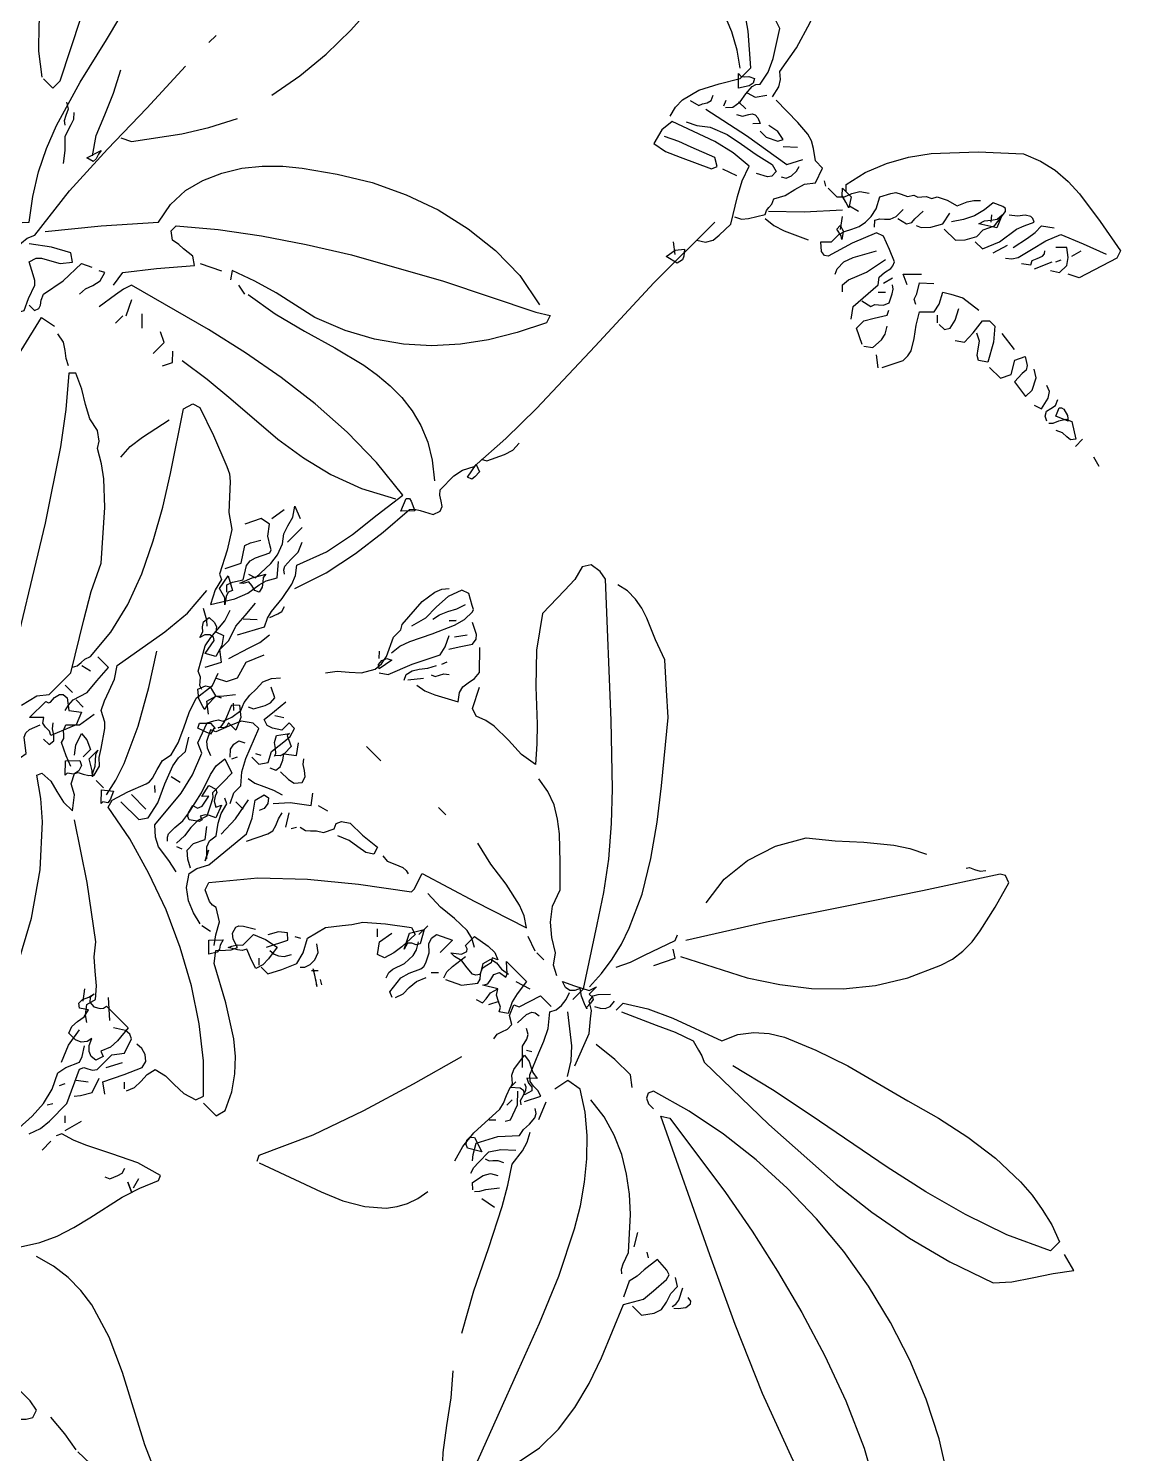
# Model space of a CAD drawing. Header units: inches. Extents: x 70 to 1974, y -315 to 363.
# Drawn here: x 908.346 to 908.6167, y 214.5217 to 214.875 of the extents above; entities that cross this region are included whole.
import ezdxf

# ---------------------------------------------------------------- set-up
doc = ezdxf.new("R2010")
doc.units = ezdxf.units.IN
doc.header["$MEASUREMENT"] = 0
doc.layers.add('DERAKHT', color=56, linetype='Continuous', lineweight=9)
doc.layers.add('Tree', color=91, linetype='Continuous')

# ---------------------------------------------------------------- blocks, each defined once
blk = doc.blocks.new('P057')
at = {"layer": 'Tree', "linetype": 'Continuous'}
for points in [[(0.06086, 0.88383), (0.0597, 0.88892), (0.05796, 0.89182), (0.05504, 0.89415), (0.05286, 0.90695), (0.04923, 0.91945), (0.04443, 0.93167), (0.03847, 0.94315), (0.03135, 0.95391), (0.0232, 0.9638), (0.01389, 0.97252), (0.00357, 0.97994), (-0.00471, 0.98517), (-0.01358, 0.98983), (-0.03176, 0.99695), (-0.05066, 1.00189), (-0.06971, 1.00509), (-0.0716, 1.00567), (-0.07378, 1.00538), (-0.07887, 1.00291), (-0.07727, 0.99506), (-0.07451, 0.98706), (-0.06738, 0.97209)], [(0.11451, 0.87699), (0.11233, 0.87918), (0.11451, 0.88921), (0.11843, 0.8988), (0.12353, 0.90782), (0.12963, 0.91625), (0.14402, 0.93181), (0.15915, 0.94562), (0.16686, 0.94868), (0.17441, 0.95042), (0.18212, 0.951), (0.18968, 0.95071), (0.2051, 0.94853), (0.22094, 0.94562), (0.2221, 0.94213), (0.21644, 0.92381), (0.21178, 0.92149)], [(0.0344, 0.84486), (0.03324, 0.84951), (0.03309, 0.85402), (0.03527, 0.86245), (0.03963, 0.87088), (0.04472, 0.87918), (0.04472, 0.88601), (0.03222, 0.89692), (0.01797, 0.90695), (0.00241, 0.91596), (-0.01417, 0.92367), (-0.03147, 0.93006), (-0.04892, 0.93472), (-0.06636, 0.93777), (-0.08352, 0.93879), (-0.09443, 0.93442), (-0.10039, 0.93195), (-0.10635, 0.92847), (-0.10824, 0.92628), (-0.111, 0.92149), (-0.10867, 0.91698)], [(0.18663, 0.90665), (0.18881, 0.9084), (0.19041, 0.91087), (0.19215, 0.91756), (0.1939, 0.92498), (0.19681, 0.93181), (0.20684, 0.93588), (0.21745, 0.93995)], [(0.20713, 0.92847), (0.20844, 0.93312)], [(0.1718, 0.90215), (0.1763, 0.90215), (0.1795, 0.90985), (0.18095, 0.91931), (0.18227, 0.9228), (0.1843, 0.92716), (0.1827, 0.92803), (0.1814, 0.92803), (0.17922, 0.92657), (0.17703, 0.92381), (0.17412, 0.92149)], [(0.18561, 0.91247), (0.18721, 0.92003), (0.18794, 0.92425), (0.18779, 0.92847), (0.19244, 0.93181)], [(0.20495, 0.91698), (0.20844, 0.91931), (0.20844, 0.92381), (0.2064, 0.92672), (0.20277, 0.92963), (0.19928, 0.92614)], [(0.15784, 0.89633), (0.16496, 0.89633), (0.16787, 0.89953), (0.17063, 0.90433), (0.17049, 0.90854), (0.17282, 0.91349), (0.1718, 0.92149), (0.17078, 0.9225), (0.16933, 0.92221), (0.16496, 0.92032), (0.16453, 0.91523), (0.16322, 0.91029), (0.16089, 0.90549), (0.15784, 0.90098)], [(0.16715, 0.90898), (0.16802, 0.91189), (0.16991, 0.91407), (0.17151, 0.9164), (0.1718, 0.91931), (0.17412, 0.91349), (0.16715, 0.90898)], [(0.19346, 0.91), (0.19681, 0.91247), (0.19594, 0.91436), (0.19681, 0.91654), (0.19782, 0.91901), (0.19768, 0.92032), (0.19681, 0.92149)], [(0.19928, 0.91247), (0.20277, 0.92032)], [(0.20379, 0.92149), (0.20495, 0.92381)], [(0.15682, 0.83788), (0.15348, 0.84253), (0.1545, 0.85751), (0.15232, 0.86027), (0.15261, 0.86333), (0.15333, 0.86667), (0.15318, 0.86827), (0.15232, 0.87002), (0.14694, 0.87234), (0.14068, 0.87467), (0.13733, 0.87351), (0.13297, 0.86245), (0.12948, 0.85067), (0.12803, 0.8498), (0.12585, 0.8501), (0.12251, 0.85285), (0.12599, 0.85634), (0.12599, 0.861), (0.12673, 0.86376), (0.12832, 0.86682), (0.12978, 0.87002), (0.1305, 0.87351), (0.1305, 0.87699), (0.12963, 0.88106), (0.12701, 0.88601), (0.12948, 0.89066), (0.13065, 0.89255), (0.13297, 0.89372), (0.13574, 0.89502), (0.13733, 0.89749), (0.13923, 0.89808), (0.14039, 0.89939), (0.1417, 0.90098), (0.14417, 0.90215), (0.14533, 0.90433), (0.14955, 0.90651), (0.1545, 0.90782), (0.15653, 0.91233), (0.15813, 0.91494), (0.16031, 0.91698)], [(0.17063, 0.91349), (0.16845, 0.91596)], [(0.04138, 0.88252), (0.03469, 0.88732), (0.02713, 0.89153), (0.01099, 0.89808), (-0.00602, 0.90302), (-0.02274, 0.90665), (-0.02434, 0.90622), (-0.02492, 0.90534), (-0.0242, 0.90302), (-0.02304, 0.90026), (-0.02391, 0.89749), (-0.03074, 0.89749), (-0.03612, 0.90215), (-0.04325, 0.90665), (-0.04164, 0.90883), (-0.03888, 0.90913), (-0.0354, 0.90883), (-0.03205, 0.90898)], [(0.04937, 0.86536), (0.05156, 0.86783), (0.05214, 0.87176), (0.05141, 0.87626), (0.05112, 0.88048), (0.05156, 0.88238), (0.05286, 0.88383), (0.0517, 0.89023), (0.04894, 0.89619), (0.04138, 0.90782), (0.03789, 0.90898)], [(0.18095, 0.90433), (0.18314, 0.91131)], [(0.14766, 0.88848), (0.14999, 0.8895), (0.15289, 0.8927), (0.15566, 0.89749), (0.1545, 0.90316)], [(0.13966, 0.88499), (0.14417, 0.88601), (0.14533, 0.88805), (0.14519, 0.89023), (0.14533, 0.89531)], [(0.13501, 0.87467), (0.13283, 0.87699), (0.13399, 0.87903), (0.13559, 0.88048), (0.13733, 0.88223), (0.1385, 0.88499), (0.1385, 0.8895)], [(0.04719, 0.87569), (0.04254, 0.88034), (0.04443, 0.88019), (0.0456, 0.88121), (0.0469, 0.88266), (0.04937, 0.88383), (0.05039, 0.88193), (0.04996, 0.87975), (0.04719, 0.87569)], [(0.05156, 0.87699), (0.05548, 0.87816), (0.05853, 0.88252)], [(0.08703, 0.83337), (0.08994, 0.83483), (0.09197, 0.8373), (0.09604, 0.84384), (0.09517, 0.84559), (0.09502, 0.84733), (0.09488, 0.84937), (0.09386, 0.85169), (0.09633, 0.85634), (0.0975, 0.86129), (0.09895, 0.86609), (0.10201, 0.87002), (0.09953, 0.87699), (0.09502, 0.87699), (0.09052, 0.88034), (0.08732, 0.88208), (0.08412, 0.8831), (0.07714, 0.88368), (0.06319, 0.88383)], [(0.10768, 0.87234), (0.1132, 0.87234), (0.11567, 0.87481), (0.11698, 0.87816), (0.11887, 0.88136), (0.12251, 0.88383)], [(0.18212, 0.83236), (0.18663, 0.84137), (0.18663, 0.84428), (0.18605, 0.8469), (0.18314, 0.85184), (0.1795, 0.85664), (0.1763, 0.86202), (0.18095, 0.86667), (0.18009, 0.87074), (0.17747, 0.87569), (0.18067, 0.87772), (0.18561, 0.88034), (0.19463, 0.8815)], [(0.19681, 0.86434), (0.2003, 0.86667), (0.20015, 0.87249), (0.19928, 0.87918), (0.20146, 0.8815), (0.20495, 0.8815), (0.2096, 0.87598), (0.21411, 0.86783), (0.21062, 0.86536), (0.20858, 0.86652), (0.20684, 0.869), (0.2048, 0.87176), (0.20146, 0.87351)], [(0.21862, 0.88034), (0.2096, 0.8815)], [(0.21644, 0.86667), (0.22327, 0.86667), (0.22559, 0.87132), (0.2221, 0.87699), (0.22429, 0.8815), (0.22777, 0.87918), (0.22894, 0.87743), (0.22879, 0.8751), (0.22894, 0.87002), (0.23708, 0.86885), (0.23723, 0.87307), (0.23461, 0.87816), (0.23126, 0.88034)], [(0.06784, 0.86885), (0.07176, 0.86885), (0.0767, 0.87132), (0.07787, 0.87351), (0.07365, 0.87438), (0.06886, 0.87351)], [(0.08019, 0.87132), (0.08484, 0.87569)], [(0.12061, 0.87278), (0.11786, 0.87351), (0.11466, 0.87438), (0.11233, 0.87699), (0.11786, 0.87699), (0.12061, 0.87278)], [(0.12018, 0.87351), (0.12483, 0.87467)], [(0.1638, 0.86667), (0.15915, 0.86885), (0.16496, 0.87467)], [(0.17282, 0.86318), (0.17063, 0.86434), (0.16976, 0.86696), (0.16715, 0.87132), (0.1718, 0.87569)], [(0.18663, 0.86434), (0.18997, 0.86434), (0.19128, 0.86667), (0.19041, 0.87074), (0.18779, 0.87569)], [(0.24275, 0.86885), (0.2461, 0.87002), (0.24493, 0.87554), (0.24319, 0.87801), (0.24043, 0.87918)], [(0.25177, 0.86783), (0.24959, 0.86885), (0.24843, 0.87088), (0.249, 0.87307), (0.24959, 0.87554), (0.24843, 0.87816)], [(0.25308, 0.87234), (0.25148, 0.87598), (0.2522, 0.8767), (0.25337, 0.87699), (0.25657, 0.87626), (0.2586, 0.87467), (0.25308, 0.87234)], [(0.25308, 0.86783), (0.25439, 0.86914), (0.25555, 0.87176), (0.25715, 0.87452), (0.25991, 0.87569), (0.26674, 0.87132), (0.26529, 0.86929), (0.26311, 0.86914), (0.26049, 0.86914), (0.25773, 0.86783)], [(-0.09937, 0.72461), (-0.09661, 0.73973), (-0.09515, 0.755), (-0.09486, 0.77056), (-0.09574, 0.78597), (-0.1001, 0.81723), (-0.10751, 0.8482), (-0.11173, 0.85315), (-0.11536, 0.85984), (-0.11958, 0.86638), (-0.12235, 0.86914), (-0.12584, 0.87132), (-0.13034, 0.87002), (-0.14081, 0.85867), (-0.15055, 0.84413), (-0.15448, 0.83613), (-0.15739, 0.8277), (-0.15884, 0.81912), (-0.15898, 0.81054)], [(0.04356, 0.85852), (0.06493, 0.86303), (0.08703, 0.86667), (0.09052, 0.87351)], [(0.04821, 0.86536), (0.04719, 0.86783)], [(0.05156, 0.87132), (0.05621, 0.87132)], [(0.05504, 0.86667), (0.05752, 0.86798), (0.05897, 0.87059), (0.05984, 0.87176), (0.06115, 0.87249), (0.0629, 0.87234), (0.06537, 0.87132), (0.06319, 0.86885)], [(0.08921, 0.861), (0.09124, 0.86216), (0.09212, 0.86464), (0.09226, 0.86769), (0.09168, 0.87002)], [(0.09604, 0.84602), (0.10768, 0.85722), (0.11916, 0.87002)], [(0.10637, 0.87234), (0.10419, 0.87351)], [(0.12483, 0.86318), (0.12134, 0.86783)], [(0.13733, 0.84718), (0.13632, 0.84951), (0.13632, 0.85387), (0.13792, 0.85824), (0.14315, 0.86783)], [(0.14533, 0.84384), (0.14315, 0.84602), (0.14345, 0.84966), (0.14504, 0.85358), (0.14679, 0.8578), (0.14766, 0.86202), (0.14882, 0.86783)], [(0.26893, 0.86885), (0.26893, 0.87351)], [(0.28288, 0.87002), (0.27823, 0.87132)], [(0.03571, 0.85634), (0.04007, 0.85751), (0.04079, 0.85925), (0.04196, 0.861), (0.04254, 0.86303), (0.04138, 0.86536)], [(0.04138, 0.8482), (0.04589, 0.85038), (0.05068, 0.85416), (0.05839, 0.85722), (0.0661, 0.85882), (0.07409, 0.86013), (0.08237, 0.86202), (0.08586, 0.861), (0.08601, 0.85824), (0.0847, 0.85664), (0.08019, 0.85416)], [(0.12846, 0.86042), (0.12716, 0.86129), (0.12353, 0.86202), (0.12353, 0.86434), (0.12614, 0.86362), (0.1276, 0.86172), (0.12846, 0.86042)], [(0.1545, 0.84718), (0.15915, 0.8482), (0.15973, 0.8501), (0.16104, 0.85126), (0.16264, 0.85271), (0.1638, 0.85518), (0.16191, 0.85911), (0.16074, 0.86085), (0.15915, 0.86202)], [(0.15566, 0.85969), (0.15682, 0.86434)], [(0.18561, 0.86434), (0.18314, 0.86667)], [(-0.17833, 0.657), (-0.18763, 0.66427), (-0.19606, 0.67285), (-0.21191, 0.69219), (-0.22005, 0.70178), (-0.22907, 0.71065), (-0.2391, 0.71851), (-0.24463, 0.72185), (-0.25073, 0.72461), (-0.2612, 0.74889), (-0.27226, 0.77347), (-0.27865, 0.7851), (-0.28592, 0.79571), (-0.29435, 0.80502), (-0.30439, 0.81272), (-0.30671, 0.8184), (-0.30817, 0.82421), (-0.30889, 0.83584), (-0.30947, 0.84777), (-0.31049, 0.85373), (-0.31253, 0.85969), (-0.31369, 0.85518)], [(-0.13834, 0.60437), (-0.13616, 0.60669), (-0.14328, 0.61599), (-0.14925, 0.62574), (-0.15419, 0.63577), (-0.15826, 0.64624), (-0.16451, 0.66761), (-0.16974, 0.68957), (-0.17527, 0.71153)], [(0.15682, 0.85518), (0.15915, 0.85751)], [(0.08237, 0.81389), (0.08586, 0.81607), (0.08761, 0.81912), (0.0879, 0.82261), (0.08819, 0.82989), (0.0815, 0.84079), (0.07801, 0.84733), (0.07554, 0.85416), (0.06624, 0.85329), (0.05679, 0.85111), (0.03673, 0.84384), (0.03614, 0.83788), (0.03789, 0.83105), (0.04414, 0.83221), (0.05068, 0.83497), (0.06435, 0.84137), (0.06537, 0.84384), (0.06188, 0.84602), (0.05097, 0.8418), (0.04516, 0.83962), (0.03905, 0.83672)], [(0.09735, 0.84253), (0.1023, 0.84312), (0.10724, 0.84471), (0.11786, 0.84951)], [(0.16845, 0.83337), (0.16148, 0.83672), (0.16148, 0.84137), (0.16394, 0.84559), (0.16715, 0.85067), (0.16598, 0.85285)], [(-0.17745, 0.657), (-0.17149, 0.657), (-0.17149, 0.66165), (-0.18501, 0.6887), (-0.20057, 0.71327), (-0.21744, 0.73625), (-0.23532, 0.75791), (-0.27196, 0.80022), (-0.28985, 0.82203), (-0.30686, 0.84486)], [(0.06784, 0.84486), (0.07452, 0.84718)], [(0.16947, 0.83337), (0.17282, 0.8357), (0.1731, 0.84108), (0.17253, 0.84398), (0.17063, 0.84718)], [(0.18095, 0.83105), (0.1763, 0.83454)], [(0.06537, 0.57456), (0.07031, 0.58954), (0.0735, 0.60509), (0.07554, 0.6208), (0.0767, 0.63635), (0.07816, 0.6381), (0.08048, 0.63941), (0.08586, 0.64232), (0.08703, 0.64566), (0.08615, 0.6477), (0.08412, 0.64915), (0.08179, 0.6506), (0.08019, 0.65249), (0.08019, 0.66122), (0.08107, 0.66573), (0.08354, 0.67067), (0.0847, 0.68971), (0.08499, 0.70906), (0.08383, 0.74773), (0.08237, 0.78655), (0.08237, 0.82538)], [(0.08019, 0.8024), (0.07554, 0.80589)], [(0.07787, 0.79891), (0.07874, 0.80385), (0.08136, 0.80705), (0.08339, 0.80458), (0.08412, 0.80299), (0.08354, 0.80022), (0.07787, 0.79891)], [(-0.12816, 0.60887), (-0.11202, 0.6285), (-0.09501, 0.64799), (-0.09676, 0.65744), (-0.09646, 0.6666), (-0.09413, 0.67547), (-0.0905, 0.68376), (-0.08556, 0.69175), (-0.07974, 0.69888), (-0.0732, 0.70542), (-0.06636, 0.71094), (-0.05328, 0.72025), (-0.03946, 0.72868), (-0.02478, 0.73566), (-0.00966, 0.74104), (0.0059, 0.74468), (0.0216, 0.74642), (0.0373, 0.74613), (0.05286, 0.74308)], [(-0.08919, 0.61353), (-0.09036, 0.6205), (-0.0809, 0.63257), (-0.06971, 0.64566), (-0.0732, 0.64799), (-0.07843, 0.6474), (-0.08134, 0.64726), (-0.08469, 0.64668), (-0.08817, 0.64915), (-0.08817, 0.65249), (-0.07363, 0.66471), (-0.05779, 0.67648), (-0.04078, 0.68797), (-0.02304, 0.69902), (0.01477, 0.71996), (0.05403, 0.73959), (0.0597, 0.74308), (0.06086, 0.73959), (0.05461, 0.72723), (0.04778, 0.71574), (0.04022, 0.70527), (0.03163, 0.69568), (0.02204, 0.68724), (0.01128, 0.67954), (-0.00093, 0.67299), (-0.01474, 0.66732), (-0.03496, 0.66296), (-0.04543, 0.65991), (-0.05604, 0.65598), (-0.05357, 0.65249)], [(-0.13616, 0.72127), (-0.13616, 0.72592)], [(0.30571, 0.58023), (0.33377, 0.59477), (0.34628, 0.60291), (0.35762, 0.61178), (0.36795, 0.62181), (0.37711, 0.63316), (0.38496, 0.64595), (0.3915, 0.66049), (0.39324, 0.66616), (0.39397, 0.67198), (0.39397, 0.67794), (0.3931, 0.68404), (0.39034, 0.69626), (0.38685, 0.70847), (0.3835, 0.70978), (0.38132, 0.70847), (0.36198, 0.67837), (0.34221, 0.64871), (0.32214, 0.61862), (0.30222, 0.58706)], [(-0.14866, 0.47744), (-0.14038, 0.50433), (-0.13034, 0.53224), (-0.12859, 0.53442), (-0.12584, 0.53908), (-0.12903, 0.55478), (-0.13151, 0.57121), (-0.12903, 0.57761), (-0.12816, 0.58488), (-0.13383, 0.59172), (-0.13223, 0.59448), (-0.13208, 0.59768), (-0.13179, 0.60102), (-0.13034, 0.60437), (-0.13339, 0.62952), (-0.13456, 0.65496), (-0.13514, 0.68056), (-0.13616, 0.70629)], [(-0.13383, 0.66282), (-0.12932, 0.66514), (-0.11566, 0.68361), (-0.10911, 0.69422), (-0.10286, 0.70629)], [(0.36867, 0.69946), (0.36954, 0.70077), (0.37172, 0.70178), (0.37405, 0.70309), (0.37565, 0.70513)], [(0.08354, 0.67532), (0.08586, 0.67663), (0.0895, 0.68419), (0.09066, 0.68826), (0.09052, 0.69248)], [(0.2967, 0.60553), (0.29495, 0.61876), (0.29641, 0.63228), (0.30077, 0.64566), (0.30789, 0.65816), (0.31822, 0.66645), (0.32767, 0.67517), (0.33814, 0.68376), (0.34439, 0.68783), (0.35151, 0.69132)], [(-0.13718, 0.64799), (-0.14241, 0.65569), (-0.14633, 0.665), (-0.15041, 0.67474), (-0.15564, 0.68448)], [(0.28506, 0.53224), (0.28506, 0.53908), (0.26893, 0.5638), (0.26079, 0.57616), (0.25177, 0.58837), (0.2413, 0.60058), (0.23054, 0.61193), (0.2083, 0.63345), (0.16148, 0.67663), (0.15726, 0.67736), (0.15232, 0.67663), (0.14999, 0.67314), (0.15173, 0.66675), (0.15202, 0.65991), (0.15232, 0.64566), (0.16205, 0.63199), (0.17354, 0.62007), (0.1859, 0.60858), (0.19201, 0.60219), (0.19812, 0.59521), (0.19056, 0.59404), (0.18183, 0.59433), (0.17282, 0.59419), (0.16831, 0.59346), (0.1638, 0.59172), (0.16031, 0.59303), (0.15566, 0.60204)], [(0.28638, 0.54155), (0.28593, 0.5497), (0.28477, 0.55755), (0.28288, 0.5654), (0.28026, 0.57296), (0.27358, 0.58793), (0.265, 0.60204), (0.2554, 0.61571), (0.24523, 0.62865), (0.22559, 0.65249), (0.21629, 0.66063), (0.20611, 0.6698), (0.19666, 0.67329), (0.18707, 0.67736), (0.18227, 0.67896), (0.17732, 0.67983), (0.17223, 0.67997), (0.16715, 0.67881)], [(-0.04325, 0.65351), (-0.02856, 0.65598), (-0.01373, 0.65976), (0.00125, 0.66412), (0.01608, 0.66776), (0.02364, 0.66907), (0.03106, 0.66965), (0.03861, 0.66965), (0.04603, 0.66863), (0.05359, 0.66675), (0.06101, 0.66369), (0.06828, 0.65933), (0.07554, 0.65351)], [(0.08484, 0.66514), (0.08354, 0.67198), (0.08703, 0.67067), (0.08717, 0.66761), (0.08688, 0.66587), (0.08484, 0.66514)], [(-0.15564, 0.64915), (-0.15739, 0.65031), (-0.15855, 0.65264), (-0.15986, 0.6554), (-0.16248, 0.657)], [(-0.14401, 0.63635), (-0.14764, 0.64101), (-0.15215, 0.64566), (-0.15404, 0.65119), (-0.15492, 0.6538), (-0.1568, 0.65598)], [(-0.13834, 0.64566), (-0.13616, 0.65249), (-0.13587, 0.65046), (-0.13499, 0.64828), (-0.13514, 0.64639), (-0.13834, 0.64566)], [(-0.06854, 0.64799), (-0.05938, 0.65249)], [(-0.04455, 0.65249), (-0.04921, 0.65351)], [(0.06188, 0.54155), (0.06784, 0.55275), (0.0661, 0.55638), (0.06522, 0.55987), (0.0645, 0.56729), (0.06304, 0.575), (0.06144, 0.57892), (0.05853, 0.5827), (0.06377, 0.59637), (0.06653, 0.61018), (0.06813, 0.62429), (0.07002, 0.63883), (0.05112, 0.64086), (0.03207, 0.64115), (0.01288, 0.63999), (-0.00632, 0.63752), (-0.02551, 0.63403), (-0.04484, 0.62967), (-0.08352, 0.6192), (-0.08469, 0.61542), (-0.08556, 0.61106), (-0.08687, 0.60204)], [(0.07452, 0.63301), (0.07205, 0.63883), (0.07322, 0.63985), (0.07467, 0.63955), (0.07889, 0.63766), (0.07452, 0.63301)], [(-0.04325, 0.61134), (-0.02943, 0.61338), (-0.01562, 0.61469), (0.0123, 0.61687), (0.0264, 0.61905), (0.0405, 0.6224), (0.05476, 0.62778), (0.06886, 0.63534)], [(0.10201, 0.5574), (0.1052, 0.56177), (0.10927, 0.56525), (0.11349, 0.56903), (0.11669, 0.57456), (0.11698, 0.57819), (0.11625, 0.58212), (0.11233, 0.59055), (0.11233, 0.59521), (0.11102, 0.59739), (0.11015, 0.61106), (0.11117, 0.61803), (0.11247, 0.62123), (0.11451, 0.62385)], [(0.11669, 0.58488), (0.11727, 0.58968), (0.11887, 0.59433), (0.12353, 0.60393), (0.12803, 0.61381), (0.12934, 0.61891), (0.12948, 0.62385), (0.12891, 0.62487), (0.1273, 0.62574), (0.12251, 0.6285), (0.11916, 0.62734), (0.11669, 0.62094), (0.1164, 0.61396), (0.1164, 0.60684), (0.11451, 0.59986)], [(0.11916, 0.60887), (0.11989, 0.61236), (0.12149, 0.61599), (0.12338, 0.61978), (0.12483, 0.62385)], [(0.13385, 0.60437), (0.13632, 0.60844), (0.13966, 0.61353), (0.13923, 0.61629), (0.13792, 0.61789), (0.13283, 0.6205)], [(-0.10969, 0.58023), (-0.10635, 0.58023), (-0.10562, 0.58226), (-0.1062, 0.58386), (-0.10751, 0.58561), (-0.10867, 0.58837), (-0.10664, 0.59884), (-0.10635, 0.61018), (-0.10184, 0.61236)], [(-0.09719, 0.59986), (-0.09704, 0.60335), (-0.09574, 0.60684), (-0.09486, 0.61062), (-0.09603, 0.61483), (-0.09835, 0.61353)], [(-0.07538, 0.60771), (-0.07887, 0.61483)], [(-0.06636, 0.60887), (-0.07102, 0.61353)], [(-0.05473, 0.60437), (-0.05473, 0.61134), (-0.05938, 0.61353)], [(-0.0479, 0.60335), (-0.04572, 0.60771), (-0.04921, 0.61134)], [(0.12483, 0.61353), (0.12701, 0.61585), (0.12483, 0.61353)], [(0.13166, 0.61018), (0.13501, 0.61483)], [(0.13501, 0.5827), (0.13937, 0.58343), (0.14388, 0.58532), (0.15348, 0.59055), (0.151, 0.59404), (0.15028, 0.5968), (0.15071, 0.59986), (0.1513, 0.6032), (0.151, 0.60669), (0.14315, 0.61483)], [(0.30222, 0.54257), (0.30222, 0.54708), (0.31196, 0.55318), (0.32287, 0.55813), (0.3457, 0.56656), (0.3489, 0.57368), (0.35326, 0.57936), (0.35849, 0.58401), (0.3646, 0.58765), (0.3787, 0.5936), (0.39397, 0.5987), (0.42421, 0.60669), (0.43948, 0.61091), (0.45489, 0.61426), (0.47045, 0.61644), (0.48601, 0.61687), (0.49386, 0.61629), (0.50171, 0.61498), (0.50971, 0.61309), (0.51756, 0.61018), (0.51756, 0.60437), (0.49851, 0.59564), (0.47889, 0.58881), (0.45896, 0.58343), (0.43875, 0.57892), (0.39804, 0.57121), (0.37754, 0.56714), (0.35718, 0.56205)], [(-0.11653, 0.56307), (-0.11362, 0.56962), (-0.10969, 0.57688), (-0.11217, 0.58212), (-0.11435, 0.58837), (-0.1158, 0.58983), (-0.11813, 0.59113), (-0.12351, 0.59404), (-0.12249, 0.59739), (-0.12089, 0.59913), (-0.11856, 0.60044), (-0.11318, 0.60335), (-0.10969, 0.60771), (-0.11318, 0.61018), (-0.12118, 0.60582), (-0.12932, 0.59986)], [(-0.07654, 0.60669), (-0.07654, 0.60204), (-0.07654, 0.60669)], [(0.11916, 0.57456), (0.12251, 0.57688), (0.12687, 0.58793), (0.13283, 0.59986), (0.13196, 0.60393), (0.12948, 0.60887)], [(0.30455, 0.54373), (0.31982, 0.55057), (0.3281, 0.55435), (0.33668, 0.5574), (0.34134, 0.55609), (0.34424, 0.55537), (0.34686, 0.55406), (0.38743, 0.55493), (0.42785, 0.55726), (0.4482, 0.55973), (0.46856, 0.56351), (0.48892, 0.56874), (0.50942, 0.57586), (0.51509, 0.58212), (0.52032, 0.58983), (0.52556, 0.59797), (0.53123, 0.60553), (0.52323, 0.60771)], [(0.01957, 0.4786), (0.02058, 0.48049), (0.02073, 0.48282), (0.02088, 0.48514), (0.02189, 0.48776), (0.02058, 0.502), (0.01709, 0.51625), (0.01186, 0.5305), (0.00503, 0.5446), (-0.00268, 0.55842), (-0.01097, 0.57165), (-0.0274, 0.59637), (-0.02609, 0.60088), (-0.02274, 0.60204), (-0.00937, 0.59739), (0.00474, 0.59172), (0.00794, 0.59026), (0.01055, 0.58808), (0.01521, 0.58299), (0.02001, 0.57776), (0.0264, 0.57339), (0.03149, 0.56525), (0.03673, 0.55522), (0.03905, 0.55406), (0.04036, 0.54868), (0.04356, 0.54257), (0.04952, 0.55217), (0.05184, 0.55813), (0.05286, 0.56438), (0.05374, 0.56787), (0.05621, 0.57237), (0.05156, 0.57805)], [(0.04603, 0.56438), (0.04937, 0.56554), (0.04966, 0.57485), (0.04909, 0.57979), (0.04719, 0.58488), (0.04429, 0.58852), (0.04312, 0.59244), (0.04196, 0.59666), (0.03905, 0.60088), (0.04472, 0.5987)], [(0.13632, 0.59739), (0.13733, 0.59986)], [(0.03571, 0.58954), (0.03673, 0.59637)], [(0.04821, 0.58706), (0.04821, 0.59637)], [(0.05752, 0.57586), (0.05592, 0.57703), (0.05504, 0.57849), (0.05476, 0.58255), (0.05476, 0.58721), (0.05286, 0.59172)], [(0.12948, 0.58023), (0.12818, 0.5827), (0.12891, 0.58575), (0.13079, 0.58852), (0.13312, 0.59157), (0.13501, 0.59521)], [(0.13632, 0.59055), (0.13821, 0.59128), (0.13908, 0.59303), (0.1401, 0.59491), (0.14199, 0.59637)], [(0.27241, 0.53457), (0.26791, 0.5369), (0.26456, 0.54155), (0.2586, 0.54519), (0.25322, 0.5497), (0.24886, 0.55551), (0.2461, 0.56307), (0.23738, 0.5718), (0.22792, 0.58081), (0.22269, 0.58488), (0.21702, 0.58822), (0.21077, 0.59055), (0.20379, 0.59172)], [(-0.03205, 0.56089), (-0.03248, 0.56729), (-0.03147, 0.57427), (-0.02856, 0.58837)], [(0.04472, 0.55173), (0.04254, 0.55406), (0.04342, 0.55667), (0.04603, 0.56089), (0.04254, 0.56656), (0.04225, 0.56918), (0.04298, 0.5718), (0.04603, 0.57805), (0.04545, 0.57936), (0.04399, 0.58023), (0.04007, 0.5827), (0.03673, 0.58706), (0.03222, 0.58619), (0.02888, 0.57921)], [(0.1305, 0.58154), (0.13501, 0.58706)], [(0.28856, 0.55624), (0.29146, 0.56249), (0.29379, 0.56918), (0.29888, 0.58372), (0.29772, 0.58619)], [(-0.09719, 0.54708), (-0.09661, 0.55508), (-0.09777, 0.56322), (-0.10184, 0.58023), (-0.09501, 0.58154)], [(-0.07785, 0.57339), (-0.0809, 0.575), (-0.08381, 0.57732), (-0.08701, 0.57936), (-0.09152, 0.58023)], [(0.03673, 0.55871), (0.04007, 0.56554), (0.03571, 0.57237), (0.03658, 0.575), (0.03905, 0.57921)], [(0.11451, 0.57921), (0.11233, 0.58154)], [(0.11786, 0.57586), (0.11625, 0.57703), (0.11596, 0.57936), (0.11698, 0.58168), (0.11916, 0.5827), (0.11786, 0.57586)], [(0.30004, 0.56889), (0.30455, 0.57805), (0.30106, 0.58023)], [(0.01535, 0.45025), (0.01724, 0.4581), (0.02073, 0.46246), (0.02073, 0.47627), (0.00808, 0.49735), (0.00139, 0.50869), (-0.00457, 0.5209), (-0.02114, 0.53981), (-0.0306, 0.54868), (-0.03612, 0.55275), (-0.04223, 0.55624), (-0.04412, 0.55914), (-0.0479, 0.56205), (-0.05415, 0.56336), (-0.06011, 0.56642), (-0.06622, 0.57019), (-0.0732, 0.57339), (-0.07538, 0.57121), (-0.06476, 0.55871), (-0.05459, 0.54504), (-0.0351, 0.51582), (0.00241, 0.45461)], [(0.04603, 0.55871), (0.04836, 0.56438), (0.05156, 0.56991), (0.0517, 0.56801), (0.05301, 0.56642), (0.05447, 0.56467), (0.05504, 0.56205), (0.05315, 0.56118), (0.05068, 0.56177), (0.0485, 0.56205), (0.04719, 0.55973), (0.04603, 0.55871)], [(0.06653, 0.5574), (0.06799, 0.56104), (0.06857, 0.56307), (0.06784, 0.56554)], [(0.04821, 0.54708), (0.04603, 0.54926), (0.04138, 0.55057), (0.04007, 0.5574), (0.04603, 0.55406), (0.0453, 0.55217), (0.04589, 0.55013), (0.04821, 0.54708)], [(0.06188, 0.5209), (0.06537, 0.52774), (0.06086, 0.53123), (0.06086, 0.5369), (0.05853, 0.54373), (0.0581, 0.55013), (0.05752, 0.5574)], [(0.05853, 0.54839), (0.06319, 0.55275)], [(0.06784, 0.51276), (0.06595, 0.51334), (0.06479, 0.51465), (0.06348, 0.51625), (0.06086, 0.51742), (0.05839, 0.52178), (0.05504, 0.52774), (0.05417, 0.53224), (0.05374, 0.53705), (0.0533, 0.54199), (0.05156, 0.54708)], [(0.06653, 0.53123), (0.06973, 0.54111), (0.07132, 0.54621), (0.07205, 0.55173)], [(0.15348, 0.43498), (0.15057, 0.4389), (0.14766, 0.44428), (0.14199, 0.44777), (0.1401, 0.44734), (0.13792, 0.44763), (0.13283, 0.44995), (0.13166, 0.45344), (0.14577, 0.47046), (0.16205, 0.48601), (0.17994, 0.50055), (0.19928, 0.51509), (0.19928, 0.51698), (0.19841, 0.51931), (0.19681, 0.52439), (0.22254, 0.53224), (0.24741, 0.54024), (0.2429, 0.54329), (0.23795, 0.54533), (0.22705, 0.54766), (0.21571, 0.54926), (0.20495, 0.55173)], [(0.1385, 0.54708), (0.14766, 0.54708)], [(0.18095, 0.55057), (0.18561, 0.55057)], [(0.09735, 0.36548), (0.08645, 0.38554), (0.07379, 0.40372), (0.05926, 0.41971), (0.05127, 0.42669), (0.04254, 0.4328), (0.04356, 0.43498), (0.04894, 0.43541), (0.05417, 0.43396), (0.0597, 0.43265), (0.06537, 0.4328), (0.06086, 0.43847), (0.05621, 0.44094), (0.05403, 0.4453), (0.0549, 0.4469), (0.05708, 0.44792), (0.05926, 0.44923), (0.06086, 0.45112), (0.0597, 0.45562), (0.05679, 0.45824), (0.05461, 0.46173), (0.04937, 0.46929), (0.04734, 0.47133), (0.04254, 0.47395), (0.0405, 0.47802), (0.03876, 0.48282), (0.03673, 0.4882), (0.03324, 0.49343), (0.03775, 0.51931), (0.03891, 0.53254), (0.03789, 0.54591)], [(0.06886, 0.5209), (0.07322, 0.52309), (0.07554, 0.52774), (0.07322, 0.53559), (0.0767, 0.54373)], [(0.11786, 0.44646), (0.11189, 0.44763), (0.10419, 0.44879), (0.10026, 0.45083), (0.09604, 0.45461), (0.0943, 0.47307), (0.09212, 0.48252), (0.08819, 0.49241), (0.08354, 0.49444), (0.08019, 0.50375), (0.08165, 0.50651), (0.08281, 0.50826), (0.08484, 0.50942), (0.0863, 0.51349), (0.08703, 0.51843), (0.08543, 0.52207), (0.08499, 0.52614), (0.08514, 0.53021), (0.08484, 0.53457), (0.08659, 0.5385), (0.08921, 0.54155)], [(0.29248, 0.5337), (0.29015, 0.53457), (0.28667, 0.53603), (0.2839, 0.53806), (0.28288, 0.53574), (0.28128, 0.53414), (0.27896, 0.5337), (0.27605, 0.53457), (0.28128, 0.53705), (0.28739, 0.54024), (0.28856, 0.54373), (0.28856, 0.53908), (0.29059, 0.53923), (0.29161, 0.53864), (0.2919, 0.53661), (0.29205, 0.53399), (0.29248, 0.5337)], [(0.30688, 0.5116), (0.30106, 0.52657), (0.29684, 0.53167), (0.29452, 0.53457), (0.29074, 0.5369), (0.2903, 0.53981), (0.29146, 0.54184), (0.29539, 0.54591)], [(0.29423, 0.5369), (0.29655, 0.53806), (0.29829, 0.53966), (0.29917, 0.54184), (0.29888, 0.5449)], [(0.60117, 0.44094), (0.61033, 0.44181), (0.61033, 0.4453), (0.59928, 0.46072), (0.58677, 0.47482), (0.57296, 0.48761), (0.55799, 0.4988), (0.54199, 0.50884), (0.52512, 0.51742), (0.50753, 0.52469), (0.48935, 0.5305), (0.47074, 0.53501), (0.45184, 0.53821), (0.43279, 0.53995), (0.4136, 0.54039), (0.3947, 0.53952), (0.37609, 0.53734), (0.35777, 0.5337), (0.34003, 0.52875), (0.33901, 0.52629), (0.34003, 0.52425), (0.3425, 0.52309), (0.3457, 0.52309)], [(0.04937, 0.53457), (0.04734, 0.53646), (0.04254, 0.53908)], [(0.05068, 0.52875), (0.04981, 0.53137), (0.04807, 0.53297), (0.04676, 0.53487), (0.04719, 0.53806), (0.05054, 0.53821), (0.05257, 0.53748), (0.05403, 0.53559), (0.05752, 0.5369), (0.06014, 0.53312), (0.06188, 0.52774), (0.05752, 0.52527), (0.05621, 0.53224), (0.0549, 0.53312), (0.05301, 0.53269), (0.05141, 0.53108), (0.05068, 0.52875), (0.05068, 0.52875)], [(0.08819, 0.52192), (0.09052, 0.52309), (0.09314, 0.52788), (0.09401, 0.53036), (0.09386, 0.53341), (0.08921, 0.53559)], [(0.10535, 0.50709), (0.10986, 0.50709), (0.11233, 0.51058), (0.10986, 0.51509), (0.11073, 0.52221), (0.11102, 0.526), (0.10986, 0.52992), (0.10637, 0.52992), (0.10637, 0.52527), (0.10273, 0.52294), (0.10012, 0.52207), (0.09735, 0.52309), (0.09793, 0.52905), (0.09851, 0.53559)], [(0.25773, 0.53559), (0.25075, 0.53806)], [(0.2586, 0.53559), (0.26326, 0.53559)], [(0.05068, 0.52875), (0.05068, 0.52875), (0.05068, 0.52875)], [(0.09953, 0.52774), (0.10302, 0.52992)], [(0.30222, 0.48427), (0.30571, 0.4911), (0.30295, 0.49198), (0.30019, 0.49198), (0.29757, 0.49241), (0.29539, 0.49444), (0.29132, 0.50433), (0.28914, 0.50971), (0.28638, 0.51509), (0.28172, 0.5209), (0.28303, 0.52367), (0.28332, 0.52672), (0.28303, 0.53006), (0.28172, 0.53341)], [(0.1718, 0.36068), (0.17325, 0.36431), (0.1734, 0.36824), (0.17325, 0.37246), (0.17412, 0.37667), (0.1795, 0.37798), (0.18503, 0.37798), (0.19099, 0.37813), (0.19681, 0.38002), (0.19812, 0.38351), (0.18677, 0.39485), (0.17369, 0.40531), (0.15915, 0.41491), (0.1433, 0.42349), (0.12673, 0.43105), (0.10971, 0.43716), (0.09255, 0.4421), (0.07554, 0.4453), (0.07452, 0.44879), (0.07685, 0.4565), (0.08019, 0.46493), (0.08063, 0.46667), (0.08048, 0.46871), (0.07917, 0.47293), (0.07801, 0.47758), (0.07889, 0.48209), (0.07729, 0.4882), (0.07438, 0.49474), (0.07118, 0.50142), (0.06886, 0.50811), (0.07002, 0.51742), (0.06784, 0.52309)], [(0.07787, 0.50709), (0.07322, 0.51058), (0.07452, 0.51509), (0.07685, 0.5177), (0.08019, 0.52192)], [(0.11233, 0.51465), (0.11189, 0.51582), (0.11015, 0.51742), (0.10797, 0.51901), (0.10637, 0.52192), (0.10986, 0.52657), (0.10986, 0.52527), (0.11451, 0.52309), (0.11466, 0.51872), (0.11407, 0.51654), (0.11233, 0.51509), (0.11233, 0.51465)], [(0.11451, 0.50942), (0.11727, 0.51058), (0.11742, 0.51305), (0.11625, 0.51611), (0.11451, 0.51843), (0.11916, 0.52192), (0.11567, 0.52657)], [(0.11916, 0.5116), (0.12425, 0.5116), (0.12716, 0.51233), (0.12948, 0.51509), (0.12861, 0.51785), (0.12643, 0.5196), (0.1241, 0.5212), (0.12251, 0.52309)], [(0.23126, 0.50811), (0.23505, 0.51116), (0.23592, 0.51364), (0.23519, 0.51465), (0.23359, 0.51509), (0.23359, 0.5209), (0.24101, 0.52221), (0.24523, 0.52236), (0.24843, 0.5209), (0.2461, 0.51974), (0.24726, 0.51785), (0.24682, 0.51567), (0.24625, 0.5132), (0.24741, 0.51058), (0.24639, 0.50898), (0.24493, 0.50826), (0.2413, 0.50855), (0.23738, 0.50913), (0.23359, 0.50811), (0.23126, 0.50811)], [(0.26558, 0.50477), (0.26442, 0.50665), (0.26195, 0.50782), (0.25933, 0.50913), (0.25773, 0.5116), (0.25177, 0.50811), (0.25293, 0.51015), (0.25249, 0.51247), (0.25192, 0.51495), (0.25308, 0.51742), (0.25657, 0.518), (0.25598, 0.51945), (0.25177, 0.52309), (0.25991, 0.52309), (0.26456, 0.52309), (0.26558, 0.51625), (0.26646, 0.51218), (0.26893, 0.50709), (0.26558, 0.50477)], [(0.26107, 0.51974), (0.26791, 0.52192)], [(0.27241, 0.49444), (0.27198, 0.49692), (0.2727, 0.49924), (0.27372, 0.50186), (0.27358, 0.50477), (0.26994, 0.50695), (0.26791, 0.5116), (0.27023, 0.51276), (0.27358, 0.52309), (0.28041, 0.52309)], [(0.30789, 0.50593), (0.30411, 0.51203), (0.29946, 0.51713), (0.28739, 0.52657)], [(0.33203, 0.52309), (0.32752, 0.52657), (0.31764, 0.52643), (0.30688, 0.52527)], [(0.59535, 0.43847), (0.57979, 0.43905), (0.56423, 0.44065), (0.53297, 0.44661), (0.50201, 0.45562), (0.47118, 0.46711), (0.4405, 0.48034), (0.41026, 0.49444), (0.35035, 0.52309), (0.35384, 0.52527), (0.39528, 0.51931), (0.41607, 0.51552), (0.43701, 0.51087), (0.45795, 0.50534), (0.47903, 0.49895), (0.50011, 0.49125), (0.52105, 0.48209), (0.5401, 0.47147), (0.55842, 0.45984), (0.57732, 0.44923), (0.58735, 0.44501), (0.59768, 0.44181)], [(0.07525, 0.50724), (0.07365, 0.50767), (0.06988, 0.50884), (0.06653, 0.5116), (0.06784, 0.51509), (0.06973, 0.51625), (0.07176, 0.51567), (0.07424, 0.51509), (0.0767, 0.51625), (0.07452, 0.51509), (0.07452, 0.50898), (0.07525, 0.50724)], [(0.08529, 0.50579), (0.08586, 0.50709), (0.08543, 0.50956), (0.08456, 0.51189), (0.08237, 0.51742), (0.08484, 0.51974), (0.08921, 0.51625), (0.09168, 0.51058), (0.08703, 0.51058), (0.08747, 0.50898), (0.08717, 0.50782), (0.08543, 0.50593), (0.08529, 0.50579)], [(0.08484, 0.51625), (0.08237, 0.51843)], [(0.1132, 0.48543), (0.11102, 0.48994), (0.11102, 0.49444), (0.1068, 0.49924), (0.10389, 0.50477), (0.09851, 0.51843), (0.09502, 0.51843), (0.09052, 0.51509), (0.08819, 0.50971), (0.08586, 0.50375), (0.08354, 0.50259), (0.08586, 0.49764), (0.08819, 0.49575), (0.09168, 0.49444)], [(0.11233, 0.51465), (0.11233, 0.51465), (0.11233, 0.51465)], [(0.12701, 0.4991), (0.1321, 0.50491), (0.13966, 0.51058), (0.13632, 0.51509)], [(0.14315, 0.50026), (0.14592, 0.50084), (0.14766, 0.50229), (0.14955, 0.50418), (0.15232, 0.50593), (0.1545, 0.51058), (0.15348, 0.51276), (0.1545, 0.51509), (0.15784, 0.51742), (0.16554, 0.51756), (0.17412, 0.51843), (0.17528, 0.51509), (0.17209, 0.51305), (0.16787, 0.51233), (0.16307, 0.5116), (0.15784, 0.50942)], [(0.17863, 0.51742), (0.18169, 0.51713), (0.18517, 0.51858), (0.18881, 0.52003), (0.1907, 0.52018), (0.19244, 0.51974)], [(0.23708, 0.51742), (0.2333, 0.51945), (0.22938, 0.52047), (0.22153, 0.52033), (0.21338, 0.51945), (0.20495, 0.51974)], [(0.2381, 0.49793), (0.24493, 0.50128), (0.24959, 0.50709), (0.249, 0.50913), (0.2477, 0.51073), (0.24493, 0.51509), (0.2461, 0.51887), (0.249, 0.5196), (0.25264, 0.51916), (0.25642, 0.51974)], [(0.27488, 0.50709), (0.27503, 0.51262), (0.27605, 0.51509), (0.27736, 0.51596), (0.27954, 0.51625)], [(0.07104, 0.44879), (0.0693, 0.45635), (0.06668, 0.46435), (0.05926, 0.48064), (0.05039, 0.49648), (0.04138, 0.51058)], [(0.09851, 0.50026), (0.09604, 0.50288), (0.09546, 0.50549), (0.09604, 0.50811), (0.09851, 0.50942)], [(0.10535, 0.50942), (0.10768, 0.51058)], [(0.14199, 0.51276), (0.14664, 0.51407)], [(0.21527, 0.50942), (0.21527, 0.50375), (0.21527, 0.50942)], [(0.22676, 0.47526), (0.22429, 0.47627), (0.22327, 0.48427), (0.22443, 0.48834), (0.22676, 0.49343), (0.22705, 0.49517), (0.22647, 0.49692), (0.22429, 0.50128), (0.22138, 0.50404), (0.22036, 0.50665), (0.22094, 0.50942), (0.22777, 0.51276), (0.22777, 0.50477)], [(0.23708, 0.49793), (0.23607, 0.50084), (0.23621, 0.50433), (0.23708, 0.5116)], [(0.25424, 0.50128), (0.25729, 0.50229), (0.25729, 0.50477), (0.25671, 0.50811), (0.25773, 0.5116)], [(0.25991, 0.50375), (0.26209, 0.50811)], [(0.29074, 0.49444), (0.2839, 0.50128), (0.28303, 0.50477), (0.28201, 0.5068), (0.27954, 0.50811)], [(0.08456, 0.50462), (0.08412, 0.50404), (0.08484, 0.50128), (0.07889, 0.4991), (0.07787, 0.50128), (0.08136, 0.50477), (0.08456, 0.50462)], [(0.09953, 0.50026), (0.1007, 0.50259)], [(0.11102, 0.4991), (0.11466, 0.49982), (0.11858, 0.50157), (0.12279, 0.50346), (0.12701, 0.50477)], [(0.17528, 0.44312), (0.17965, 0.44312), (0.1827, 0.44893), (0.18561, 0.45562), (0.18415, 0.461), (0.18095, 0.46711), (0.18314, 0.47627), (0.18794, 0.48223), (0.1907, 0.48558), (0.19346, 0.48994), (0.20117, 0.49648), (0.21062, 0.50375), (0.21411, 0.50259), (0.21382, 0.49444), (0.21309, 0.48994), (0.21178, 0.48543), (0.20844, 0.48427), (0.20495, 0.48892), (0.20611, 0.49561)], [(0.21527, 0.49444), (0.21178, 0.50128), (0.21527, 0.50709), (0.21862, 0.50128), (0.2176, 0.49967), (0.21571, 0.4988), (0.2144, 0.49749), (0.21527, 0.49444)], [(0.28638, 0.50128), (0.28856, 0.50259)], [(0.39746, 0.33771), (0.4008, 0.34236), (0.40182, 0.35486), (0.38583, 0.39674), (0.37768, 0.4184), (0.36881, 0.43949), (0.35878, 0.45955), (0.35326, 0.46886), (0.34701, 0.47773), (0.34032, 0.48587), (0.33305, 0.49343), (0.3249, 0.50011), (0.31603, 0.50593), (0.3092, 0.50477), (0.30789, 0.49793)], [(0.38816, 0.46028), (0.38655, 0.46173), (0.38539, 0.46392), (0.3835, 0.46929), (0.37201, 0.48209), (0.36518, 0.4882), (0.35791, 0.49357), (0.35006, 0.49837), (0.34148, 0.50215), (0.33247, 0.50477), (0.32287, 0.50593)], [(0.10535, 0.45344), (0.10404, 0.45461), (0.10332, 0.45606), (0.10332, 0.46013), (0.10375, 0.46479), (0.10302, 0.46929), (0.1007, 0.47962), (0.09779, 0.48834), (0.09677, 0.493), (0.09735, 0.49793), (0.10419, 0.49561), (0.10419, 0.48994), (0.10419, 0.48311), (0.10578, 0.4818), (0.10709, 0.47947), (0.10986, 0.47395), (0.1084, 0.46973), (0.1084, 0.46522), (0.10899, 0.46057), (0.10884, 0.45562)], [(0.14199, 0.43745), (0.13646, 0.43876), (0.13094, 0.44108), (0.12614, 0.44472), (0.12251, 0.44995), (0.12338, 0.45403), (0.12599, 0.45911), (0.12818, 0.48093), (0.12498, 0.48776), (0.12018, 0.49444), (0.12134, 0.4991), (0.12367, 0.49939), (0.12527, 0.49735), (0.12571, 0.49459), (0.12483, 0.49241)], [(0.1305, 0.4786), (0.13501, 0.48776), (0.13559, 0.49038), (0.13486, 0.493), (0.13356, 0.4959), (0.13283, 0.4991)], [(0.1385, 0.49561), (0.13501, 0.50128)], [(0.14068, 0.49692), (0.14199, 0.4991)], [(0.21862, 0.47962), (0.21774, 0.48209), (0.21803, 0.48441), (0.21992, 0.48994), (0.22007, 0.49531), (0.21935, 0.49822), (0.21745, 0.50128)], [(0.23126, 0.49561), (0.23359, 0.49793)], [(0.29321, 0.48427), (0.29262, 0.48616), (0.29132, 0.48733), (0.28972, 0.48863), (0.28856, 0.4911), (0.28739, 0.4991), (0.29088, 0.49851), (0.29321, 0.49735), (0.29554, 0.49619), (0.29888, 0.49561), (0.29539, 0.49241), (0.29757, 0.49139), (0.2999, 0.4911), (0.30106, 0.48994), (0.30004, 0.48645), (0.29859, 0.48747), (0.29655, 0.48718), (0.29321, 0.48427)], [(0.03106, 0.46246), (0.03033, 0.46522), (0.03018, 0.46842), (0.03222, 0.47526), (0.03163, 0.48209), (0.03106, 0.48994), (0.02422, 0.48994)], [(0.07787, 0.45112), (0.08921, 0.45112), (0.09168, 0.45461), (0.08994, 0.46261), (0.08615, 0.47075), (0.08296, 0.47918), (0.08223, 0.48354), (0.08237, 0.48776), (0.07889, 0.49343)], [(0.12018, 0.47279), (0.11989, 0.48223), (0.11786, 0.49241)], [(0.20277, 0.48994), (0.2003, 0.49241)], [(0.22777, 0.47627), (0.22908, 0.47991), (0.22908, 0.48383), (0.22938, 0.48805), (0.23126, 0.49241)], [(0.30222, 0.48209), (0.30062, 0.48325), (0.2999, 0.48558), (0.29902, 0.48834), (0.29815, 0.48936), (0.2967, 0.48994)], [(0.31255, 0.48311), (0.3092, 0.4911)], [(0.02189, 0.48209), (0.0264, 0.48311)], [(0.10535, 0.46711), (0.10389, 0.46769), (0.10288, 0.46915), (0.10201, 0.47279), (0.10433, 0.47351), (0.1052, 0.47554), (0.10419, 0.48093), (0.10201, 0.4786), (0.1007, 0.48427), (0.10419, 0.48543), (0.1055, 0.4847), (0.10622, 0.48296), (0.10738, 0.48107), (0.10986, 0.47962), (0.11102, 0.48209), (0.1132, 0.47627), (0.11058, 0.47497), (0.10899, 0.4738), (0.10768, 0.47177), (0.10956, 0.47118), (0.10913, 0.46987), (0.10535, 0.46711)], [(0.12353, 0.46028), (0.1196, 0.4642), (0.11858, 0.46697), (0.11916, 0.4706), (0.11567, 0.47526), (0.11364, 0.47933), (0.11233, 0.48427), (0.10986, 0.48543)], [(0.11451, 0.48776), (0.11916, 0.48776)], [(0.29888, 0.44312), (0.29684, 0.45025), (0.29597, 0.4581), (0.2967, 0.47395), (0.29597, 0.477), (0.29452, 0.48049), (0.29321, 0.48413), (0.29321, 0.48776)], [(0.30222, 0.47177), (0.30353, 0.47395), (0.30106, 0.48093), (0.2967, 0.48543)], [(0.30455, 0.44879), (0.3028, 0.45097), (0.30004, 0.45562), (0.30484, 0.46449), (0.31138, 0.47177), (0.3108, 0.47497), (0.31109, 0.4786), (0.31065, 0.48238), (0.30978, 0.48413), (0.30789, 0.48543)], [(0.08586, 0.47526), (0.09052, 0.47627)], [(0.23592, 0.38002), (0.23461, 0.38249), (0.24537, 0.40619), (0.2538, 0.43018), (0.26107, 0.45446), (0.26791, 0.4786)], [(0.29772, 0.47744), (0.29772, 0.48093)], [(0.35602, 0.39034), (0.34642, 0.40764), (0.33755, 0.42582), (0.32854, 0.4437), (0.3236, 0.45228), (0.31822, 0.46028), (0.31734, 0.46784), (0.31603, 0.47206), (0.31385, 0.47627)], [(0.3835, 0.47279), (0.38001, 0.4786)], [(0.40182, 0.34701), (0.40415, 0.34832), (0.40589, 0.3505), (0.40996, 0.35486), (0.41506, 0.36664), (0.41738, 0.37856), (0.41753, 0.39063), (0.41578, 0.4027), (0.41273, 0.41491), (0.40851, 0.42698), (0.39848, 0.45112), (0.40313, 0.45911), (0.40371, 0.46508), (0.40429, 0.47279), (0.40357, 0.47511), (0.40139, 0.47584), (0.39499, 0.47627), (0.39397, 0.46871), (0.39383, 0.46449), (0.39281, 0.46028), (0.39615, 0.45344)], [(0.40182, 0.45344), (0.40764, 0.45344), (0.41112, 0.4581), (0.41229, 0.46159), (0.41142, 0.46551), (0.41011, 0.46973), (0.40996, 0.47395), (0.40647, 0.47627)], [(0.02291, 0.4706), (0.02757, 0.4706)], [(0.03106, 0.46929), (0.03571, 0.46929)], [(0.05068, 0.44646), (0.04574, 0.44836), (0.04007, 0.45112), (0.03949, 0.45301), (0.03832, 0.45417), (0.03687, 0.45548), (0.03571, 0.4581), (0.04007, 0.46246), (0.04138, 0.4706)], [(0.12134, 0.45213), (0.11756, 0.45417), (0.11451, 0.45679), (0.11437, 0.461), (0.11669, 0.46595), (0.1132, 0.4706)], [(0.2967, 0.46711), (0.29888, 0.46929)], [(0.3915, 0.47395), (0.38932, 0.47526)], [(0.41462, 0.46595), (0.41506, 0.46784), (0.41476, 0.47016), (0.41214, 0.47526)], [(0.41563, 0.46595), (0.41724, 0.46726), (0.41927, 0.47002), (0.41971, 0.47264), (0.41883, 0.47365), (0.4168, 0.47395)], [(0.02189, 0.44879), (0.02189, 0.45911), (0.0232, 0.45955), (0.02364, 0.46043), (0.02349, 0.46319), (0.02407, 0.4658), (0.02524, 0.46682), (0.02757, 0.46711), (0.03222, 0.46362), (0.03673, 0.46711), (0.03905, 0.46144), (0.0344, 0.44995), (0.03251, 0.45083), (0.03004, 0.45083), (0.02786, 0.45126), (0.0264, 0.45344), (0.02189, 0.44879)], [(0.08586, 0.46493), (0.08354, 0.46711)], [(0.12353, 0.45911), (0.12134, 0.46362), (0.12353, 0.45911)], [(0.1763, 0.46362), (0.17863, 0.46493)], [(0.18779, 0.45562), (0.18925, 0.45708), (0.19012, 0.45955), (0.19012, 0.46261), (0.18895, 0.46595), (0.18561, 0.46828)], [(0.30789, 0.44428), (0.30702, 0.44705), (0.30702, 0.4501), (0.30688, 0.45679), (0.30993, 0.46144), (0.31487, 0.46595)], [(0.04821, 0.45112), (0.04545, 0.45475), (0.04356, 0.46028), (0.04719, 0.45999), (0.05156, 0.4581), (0.05156, 0.45344)], [(0.06086, 0.44995), (0.05883, 0.45185), (0.05403, 0.45461), (0.05403, 0.46028), (0.05476, 0.45795), (0.0565, 0.45606), (0.05839, 0.45403), (0.0597, 0.45112), (0.06086, 0.44995)], [(0.07889, 0.45679), (0.08819, 0.45679)], [(0.17063, 0.45112), (0.17528, 0.46028), (0.17282, 0.46246), (0.16961, 0.45999), (0.16715, 0.45562)], [(0.17282, 0.45112), (0.17528, 0.45141), (0.17732, 0.45228), (0.17922, 0.45388), (0.18095, 0.45679)], [(0.19244, 0.4581), (0.19463, 0.46028)], [(0.19928, 0.45461), (0.19724, 0.45635), (0.19244, 0.45911), (0.19928, 0.45461)], [(0.2003, 0.45679), (0.19812, 0.4581)], [(0.29888, 0.45112), (0.29728, 0.45185), (0.29611, 0.45359), (0.29611, 0.45548), (0.29772, 0.45679), (0.30455, 0.45461), (0.29888, 0.45112)], [(0.30789, 0.45344), (0.30978, 0.45403), (0.31095, 0.45533), (0.3124, 0.45693), (0.31487, 0.4581)], [(0.0264, 0.42931), (0.02742, 0.43062), (0.02975, 0.43149), (0.03178, 0.43323), (0.03222, 0.43629), (0.0264, 0.44094), (0.02553, 0.44283), (0.02568, 0.44501), (0.02757, 0.44995)], [(0.03324, 0.44646), (0.03673, 0.44646), (0.03702, 0.44923), (0.03527, 0.45097), (0.0328, 0.45257), (0.03106, 0.45461)], [(0.05156, 0.44181), (0.04719, 0.44646), (0.05156, 0.45112), (0.05374, 0.4501), (0.05461, 0.44763), (0.05403, 0.44487), (0.05156, 0.44312), (0.05156, 0.44181)], [(0.06319, 0.44995), (0.06784, 0.44995)], [(0.07205, 0.44428), (0.06784, 0.44879), (0.07205, 0.45213), (0.07379, 0.44836), (0.07409, 0.44661), (0.07205, 0.4453), (0.07205, 0.44428)], [(0.10986, 0.45461), (0.11233, 0.45562)], [(0.2003, 0.38133), (0.20844, 0.38133), (0.2096, 0.38598), (0.20567, 0.39397), (0.20102, 0.40066), (0.19564, 0.40648), (0.18954, 0.41157), (0.17543, 0.42044), (0.15915, 0.42931), (0.15566, 0.43396), (0.15856, 0.43716), (0.16031, 0.43905), (0.16148, 0.44181), (0.15755, 0.44312), (0.15537, 0.44487), (0.1545, 0.44777), (0.15507, 0.44923), (0.15668, 0.45054), (0.16148, 0.45344)], [(0.15856, 0.4389), (0.15929, 0.44051), (0.1606, 0.44269), (0.16249, 0.44428), (0.16249, 0.45112), (0.16787, 0.4533), (0.17412, 0.45461), (0.175, 0.44807), (0.17514, 0.44443), (0.17412, 0.44094), (0.17005, 0.44225), (0.16496, 0.44428), (0.16394, 0.44239), (0.16235, 0.44108), (0.15856, 0.4389)], [(0.31385, 0.43963), (0.31138, 0.44181), (0.31255, 0.44748), (0.31429, 0.45054), (0.3172, 0.45213)], [(0.17412, 0.44312), (0.1718, 0.4453)], [(0.31487, 0.43963), (0.31647, 0.44138), (0.31793, 0.44385), (0.3217, 0.44879)], [(0.14315, 0.43745), (0.14766, 0.43847)], [(0.1545, 0.43062), (0.14999, 0.43498), (0.1545, 0.43963), (0.15522, 0.43702), (0.15624, 0.43556), (0.15653, 0.43382), (0.1545, 0.43062)], [(0.31952, 0.43963), (0.32636, 0.44094)], [(0.13733, 0.36984), (0.13443, 0.37187), (0.13166, 0.37551), (0.13283, 0.38002), (0.12876, 0.38467), (0.12367, 0.38889), (0.11873, 0.3931), (0.11451, 0.39848), (0.09284, 0.41462), (0.06886, 0.43062)], [(0.23708, 0.38002), (0.25613, 0.387), (0.26616, 0.39063), (0.2759, 0.3947), (0.28477, 0.39979), (0.29205, 0.40619), (0.2951, 0.41012), (0.29742, 0.41433), (0.29917, 0.41928), (0.30004, 0.42466)], [(0.12948, 0.37551), (0.12599, 0.38002)], [(0.13501, 0.36068), (0.13385, 0.36373), (0.13414, 0.36722), (0.13472, 0.37086), (0.13385, 0.37449), (0.1305, 0.37202), (0.12861, 0.37348), (0.12876, 0.3758), (0.12992, 0.37856), (0.1305, 0.38133), (0.1305, 0.37886), (0.13181, 0.37725), (0.13458, 0.37711), (0.13719, 0.37856), (0.13821, 0.37972), (0.1385, 0.38133), (0.15232, 0.38133), (0.15304, 0.37376), (0.15275, 0.36955), (0.151, 0.36518), (0.15348, 0.36417), (0.15232, 0.36068), (0.14969, 0.36039), (0.14737, 0.36141), (0.14548, 0.3633), (0.14417, 0.36635), (0.14359, 0.36388), (0.14184, 0.36184), (0.13937, 0.36068), (0.13632, 0.36068), (0.13501, 0.36068)], [(0.14417, 0.37784), (0.13632, 0.38467)], [(0.1545, 0.31604), (0.15638, 0.32127), (0.15697, 0.32651), (0.15682, 0.33771), (0.14999, 0.35268), (0.15071, 0.35457), (0.15246, 0.35545), (0.15435, 0.35646), (0.15566, 0.35821), (0.15566, 0.36751), (0.15915, 0.37202), (0.15682, 0.37886), (0.15479, 0.37987), (0.15232, 0.37958), (0.14766, 0.37667)], [(0.16598, 0.35268), (0.16148, 0.35602), (0.16598, 0.36518), (0.16947, 0.37318), (0.1686, 0.37623), (0.16627, 0.37827), (0.16322, 0.37915), (0.16031, 0.37886)], [(0.39615, 0.33771), (0.38816, 0.34643), (0.38074, 0.35617), (0.37332, 0.36635), (0.36532, 0.37551)], [(0.15784, 0.36169), (0.16148, 0.36853)], [(0.14199, 0.34919), (0.13879, 0.35675), (0.13733, 0.36518)], [(0.14533, 0.28173), (0.14417, 0.28391), (0.14679, 0.29903), (0.1494, 0.31473), (0.14984, 0.32258), (0.1494, 0.33014), (0.14766, 0.33756), (0.14417, 0.34454), (0.14504, 0.3489), (0.14766, 0.35486), (0.14679, 0.35748), (0.14417, 0.36169)], [(0.17063, 0.36068), (0.16845, 0.36286)], [(0.15682, 0.34236), (0.15871, 0.34454), (0.16148, 0.34919), (0.15915, 0.35602)], [(0.15232, 0.34803), (0.15682, 0.35137)], [(0.14882, 0.34105), (0.14999, 0.34352)], [(0.22327, 0.20844), (0.2096, 0.22662), (0.18881, 0.24072), (0.17922, 0.24829), (0.17063, 0.25744), (0.1718, 0.2621), (0.17848, 0.26966), (0.18256, 0.27344), (0.18779, 0.27707), (0.19259, 0.28463), (0.19608, 0.29234), (0.19869, 0.30033), (0.20059, 0.30848), (0.20436, 0.32535), (0.20713, 0.33392), (0.21062, 0.34236), (0.2096, 0.34454), (0.19841, 0.34134), (0.18721, 0.33596), (0.17616, 0.33043), (0.17063, 0.32811), (0.16496, 0.32637), (0.1638, 0.32389)], [(0.16496, 0.32855), (0.16715, 0.33669)], [(0.19244, 0.32637), (0.19463, 0.32738), (0.19608, 0.33102), (0.19666, 0.33305), (0.19594, 0.33553)], [(0.20495, 0.33204), (0.20379, 0.33669)], [(0.151, 0.33087), (0.15232, 0.3332)], [(0.16249, 0.33087), (0.16031, 0.3332)], [(0.20611, 0.32986), (0.20146, 0.33204), (0.20611, 0.32986)], [(0.1638, 0.32055), (0.1638, 0.31488), (0.1638, 0.32055)], [(0.27139, 0.23011), (0.28303, 0.2304), (0.2951, 0.23171), (0.30731, 0.23447), (0.31952, 0.23927), (0.32069, 0.24276), (0.30571, 0.24698), (0.29059, 0.25366), (0.26034, 0.26966), (0.24493, 0.27664), (0.22908, 0.28143), (0.22094, 0.28245), (0.2128, 0.2826), (0.20451, 0.28158), (0.19594, 0.27925)], [(0.27023, 0.23011), (0.26151, 0.23171), (0.25177, 0.23244)], [(0.26107, 0.17631), (0.26107, 0.17936), (0.26238, 0.18285), (0.26384, 0.18649), (0.26456, 0.19013), (0.26209, 0.19696), (0.23926, 0.21876), (0.24072, 0.2208), (0.24275, 0.22226), (0.24464, 0.224), (0.2461, 0.22662), (0.24493, 0.23011), (0.23999, 0.23112), (0.23505, 0.23112), (0.22429, 0.23127), (0.22559, 0.224), (0.22559, 0.21629), (0.22589, 0.2083), (0.22777, 0.2003)]]:
    blk.add_lwpolyline(points, dxfattribs=at)

msp = doc.modelspace()

# ---------------------------------------------------------------- block references
at = {"layer": 'DERAKHT', "xscale": 0.5496747334239239, "yscale": 0.5496747334239239, "zscale": 0.5496747334239239, "rotation": 315.0000000000002}
msp.add_blockref('P057', (908.16332, 214.53823), dxfattribs=at)

doc.saveas('drawing.dxf')
